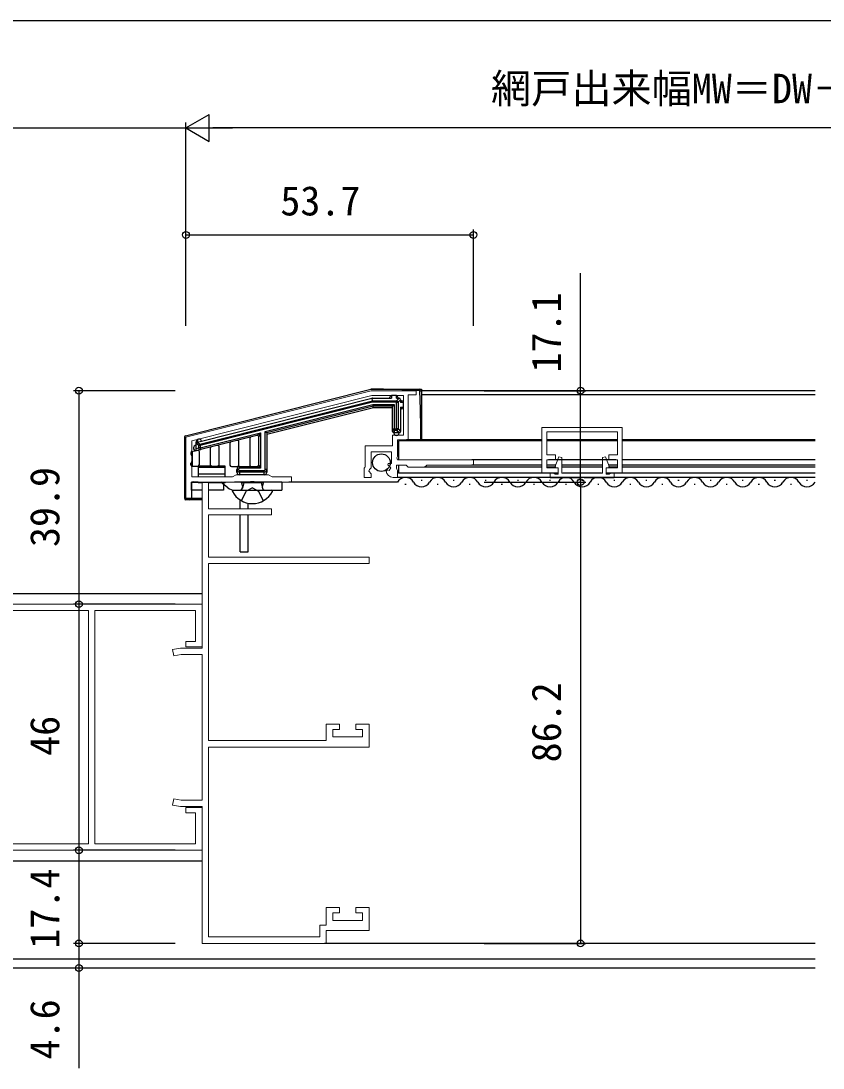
# Model space of a CAD drawing. Units: millimetres, scale not verified. Extents: x -524 to 526, y -338 to 334.
# Drawn here: x 52.5 to 202.3, y -183.7 to 12 of the extents above; entities that cross this region are included whole.
import ezdxf
from ezdxf.enums import TextEntityAlignment as Align

# ---------------------------------------------------------------- set-up
doc = ezdxf.new("R2010")
doc.units = ezdxf.units.MM
doc.header["$LTSCALE"] = 2
doc.layers.add('0-2_YKK_11', color=1, linetype='Continuous', lineweight=18)
for name, color, linetype in [('0-3_YKK_12', 2, 'Continuous'), ('0-4_YKK_13', 4, 'Continuous'), ('0-6_YKK_D', 6, 'Continuous')]:
    doc.layers.add(name, color=color, linetype=linetype)
doc.styles.add('ＭＳ ゴシック', font='')
doc.styles.get('ＭＳ ゴシック').set_extended_font_data('MS Gothic')

msp = doc.modelspace()

# ---------------------------------------------------------------- linework, layer by layer
at = {"layer": '0-2_YKK_11', "color": 7}
for points in [[(83.311, -65.8), (117.911, -57.1), (126.311, -57.1), (126.311, -57.9), (124.811, -57.9), (124.811, -66.3), (122.811, -66.3), (122.811, -69.4), (122.691, -69.64), (122.811, -70), (137.011, -70), (137.011, -71), (128.311, -71), (127.911, -71.4), (124.811, -71.4), (124.411, -71), (122.611, -71), (122.611, -71.6), (122.691, -71.76), (122.811, -72), (122.811, -73.3), (122.006, -73.3)], [(120.712, -72.118), (120.963, -71.907), (121.282, -71.992), (121.552, -71.524), (120.987, -70.959), (121.094, -70.7), (121.711, -70.7), (121.711, -68.5), (117.911, -68.5), (117.911, -71.5), (117.611, -71.8), (117.458, -72.129), (117.911, -72.669), (117.911, -73.3), (116.611, -73.3), (116.611, -71.6), (116.711, -71.427), (116.811, -71.254), (116.811, -67.4), (121.911, -67.4), (121.911, -65.4), (123.911, -65.4), (123.911, -58), (118.022, -58), (84.411, -66.452), (84.411, -68.342), (84.291, -68.525), (84.291, -69.075), (84.411, -69.258), (84.411, -70.342), (84.291, -70.525), (84.291, -71.075), (84.411, -71.258), (84.411, -73.2), (92.018, -73.2), (92.711, -72.8), (98.711, -72.8), (99.404, -73.2), (103.011, -73.2), (103.011, -74.2)], [(103.011, -74.2), (96.169, -74.2), (95.986, -74.08), (95.436, -74.08), (95.253, -74.2), (84.911, -74.2), (84.671, -74.08), (84.311, -74.2), (84.311, -77.2), (83.311, -77.2), (83.311, -65.8)], [(87.511, -159.2), (87.511, -123.7), (117.511, -123.7), (117.511, -119.4), (115.011, -119.4), (115.011, -120.4), (116.311, -120.4), (116.311, -121.8), (110.711, -121.8), (110.711, -120.4), (112.011, -120.4), (112.011, -119.4), (109.511, -119.4), (109.511, -122.5), (87.511, -122.5), (87.511, -89.4), (117.511, -89.4), (117.511, -88.2), (87.511, -88.2), (87.511, -80.3), (99.311, -80.3), (99.311, -79.2), (87.511, -79.2), (87.511, -74.2), (86.311, -74.2), (86.311, -105.2), (82.311, -105.2), (80.807, -105.465), (81.015, -106.647), (82.416, -106.4), (86.311, -106.4), (86.311, -133.6), (82.416, -133.6), (81.015, -133.353), (80.807, -134.535), (82.311, -134.8), (86.311, -134.8), (86.311, -160.4), (109.511, -160.4), (109.511, -158)], [(-8.689, -97), (86.311, -97), (86.311, -105), (83.311, -105), (83.311, -104), (85.111, -104), (85.111, -98.2), (66.311, -98.2), (66.311, -141.8), (85.111, -141.8), (85.111, -136), (83.311, -136), (83.311, -135), (86.311, -135), (86.311, -143), (3.811, -143)], [(109.511, -158), (117.511, -158), (117.511, -153.7), (115.011, -153.7), (115.011, -154.7), (116.311, -154.7), (116.311, -156.1), (110.711, -156.1), (110.711, -154.7), (112.011, -154.7), (112.011, -153.7), (109.511, -153.7), (109.511, -157), (108.311, -157), (108.311, -159.2), (87.511, -159.2)]]:
    msp.add_lwpolyline(points, dxfattribs=at)
for points in [[(149.811, -64), (164.811, -64), (164.811, -72.5), (161.811, -72.5), (161.811, -71.5), (163.911, -71.5), (163.911, -70), (162.311, -70), (162.311, -69.1), (163.911, -69.1), (163.911, -64.8), (150.711, -64.8), (150.711, -69.1), (152.311, -69.1), (152.311, -70), (150.711, -70), (150.711, -71.5), (152.811, -71.5), (152.811, -72.5), (149.811, -72.5)], [(153.511, -72.5), (161.111, -72.5), (161.111, -69.557), (161.692, -69.454), (162.395, -71.387), (161.811, -71.6), (161.811, -72.7), (162.364, -72.7), (162.538, -72.6), (162.711, -72.5), (163.311, -72.5), (163.311, -73.4), (157.769, -73.4), (157.586, -73.28), (157.036, -73.28), (156.853, -73.4), (151.311, -73.4), (151.311, -72.5), (151.911, -72.5), (152.084, -72.6), (152.257, -72.7), (152.811, -72.7), (152.811, -71.6), (152.226, -71.387), (152.93, -69.454), (153.511, -69.557)], [(65.111, -98.2), (7.411, -98.2), (7.411, -141.8), (65.111, -141.8)]]:
    msp.add_lwpolyline(points, close=True, dxfattribs=at)
msp.add_arc((122.006, -72), 1.3, 185.2159, 270.00002, dxfattribs=at)
at = {"layer": '0-3_YKK_12'}
for p, q in [((200.811, -57.1), (127.311, -57.1)), ((200.811, -57.9), (127.311, -57.9)), ((123.011, -66.5), (123.011, -70)), ((149.811, -66.5), (123.011, -66.5)), ((149.811, -66.3), (124.511, -66.3)), ((163.911, -66.3), (150.711, -66.3)), ((163.911, -66.5), (150.711, -66.5)), ((200.811, -66.3), (164.811, -66.3)), ((200.811, -66.5), (164.811, -66.5)), ((149.811, -70), (136.711, -70)), ((163.611, -70), (151.011, -70)), ((200.811, -70), (164.811, -70)), ((123.011, -71), (123.011, -72.5)), ((149.811, -71.4), (127.787, -71.4)), ((149.811, -71), (136.711, -71)), ((152.367, -71), (150.711, -71)), ((152.38, -71.4), (150.787, -71.4)), ((161.111, -71), (153.511, -71)), ((161.111, -71.4), (153.511, -71.4)), ((163.834, -71.4), (162.241, -71.4)), ((163.911, -71), (162.254, -71)), ((200.811, -71), (164.811, -71)), ((200.811, -71.4), (164.811, -71.4)), ((122.8, -74.2), (102.511, -74.2)), ((200.811, -73.3), (122.811, -73.3)), ((152.811, -72.5), (123.011, -72.5)), ((127.211, -73.8), (127.411, -73.8)), ((133.211, -73.8), (133.411, -73.8)), ((139.211, -73.8), (139.411, -73.8)), ((145.211, -73.8), (145.411, -73.8)), ((151.211, -73.8), (151.411, -73.8)), ((160.911, -72.5), (153.711, -72.5)), ((157.211, -73.8), (157.411, -73.8)), ((200.811, -72.5), (161.811, -72.5)), ((163.211, -73.8), (163.411, -73.8)), ((169.211, -73.8), (169.411, -73.8)), ((175.211, -73.8), (175.411, -73.8)), ((181.211, -73.8), (181.411, -73.8)), ((187.211, -73.8), (187.411, -73.8)), ((193.211, -73.8), (193.411, -73.8)), ((199.211, -73.8), (199.411, -73.8)), ((124.211, -74.56), (124.411, -74.56)), ((130.211, -74.56), (130.411, -74.56)), ((136.211, -74.56), (136.411, -74.56)), ((142.211, -74.56), (142.411, -74.56)), ((148.211, -74.56), (148.411, -74.56)), ((154.211, -74.56), (154.411, -74.56)), ((160.211, -74.56), (160.411, -74.56)), ((166.211, -74.56), (166.411, -74.56)), ((172.211, -74.56), (172.411, -74.56)), ((178.211, -74.56), (178.411, -74.56)), ((184.211, -74.56), (184.411, -74.56)), ((190.211, -74.56), (190.411, -74.56)), ((196.211, -74.56), (196.411, -74.56)), ((-12.989, -95), (86.311, -95)), ((86.311, -145), (9.311, -145)), ((200.811, -160.4), (109.211, -160.4)), ((200.811, -163.37), (-12.689, -163.37)), ((200.811, -165), (-12.989, -165))]:
    msp.add_line(p, q, dxfattribs=at)
for centre, start, end in [((124.311, -75.019), 29.20254, 151.5586), ((127.311, -73.342), 209.20254, 330.79746), ((130.311, -75.019), 29.20254, 150.79746), ((133.311, -73.342), 209.20254, 330.79746), ((136.311, -75.019), 29.20254, 150.79746), ((139.311, -73.342), 209.20254, 330.79746), ((142.311, -75.019), 29.20254, 150.79746), ((145.311, -73.342), 209.20254, 330.79746), ((148.311, -75.019), 29.20254, 150.79746), ((151.311, -73.342), 209.20254, 330.79746), ((154.311, -75.019), 29.20254, 150.79746), ((157.311, -73.342), 209.20254, 330.79746), ((160.311, -75.019), 29.20254, 150.79746), ((163.311, -73.342), 209.20254, 330.79746), ((166.311, -75.019), 29.20254, 150.79746), ((169.311, -73.342), 209.20254, 330.79746), ((172.311, -75.019), 29.20254, 150.79746), ((175.311, -73.342), 209.20254, 330.79746), ((178.311, -75.019), 29.20254, 150.79746), ((181.311, -73.342), 209.20254, 330.79746), ((184.311, -75.019), 29.20254, 150.79746), ((187.311, -73.342), 209.20254, 330.79746), ((190.311, -75.019), 29.20254, 150.79746), ((193.311, -73.342), 209.20254, 330.79746), ((196.311, -75.019), 29.20254, 150.79746), ((199.311, -73.342), 209.20254, 330.79746)]:
    msp.add_arc(centre, 1.718, start, end, dxfattribs=at)
at = {"layer": '0-4_YKK_13'}
for p, q in [((83.238, -65.509), (117.838, -56.809)), ((85.438, -66.709), (118.048, -58.509)), ((118.143, -58.973), (118.084, -58.502)), ((118.121, -58.5), (121.711, -58.5)), ((121.411, -58.5), (121.411, -58.3)), ((122.611, -58), (121.711, -58)), ((121.711, -58), (121.711, -58.5)), ((122.611, -58.5), (122.611, -58)), ((122.611, -58.5), (123.111, -58.5)), ((122.639, -58.973), (123.112, -58.5)), ((122.911, -58.3), (122.911, -58.5)), ((127.011, -57.1), (127.011, -56.8)), ((127.011, -57.1), (127.311, -57.1)), ((127.311, -57.1), (127.311, -66.3)), ((85.91, -67.078), (118.143, -58.973)), ((118.18, -59.272), (85.982, -67.368)), ((98.111, -64.76), (118.233, -59.7)), ((118.27, -60), (98.411, -64.994)), ((118.307, -60.3), (98.411, -65.303)), ((118.143, -58.973), (122.639, -58.973)), ((122.639, -59.272), (118.18, -59.272)), ((118.233, -59.7), (122.211, -59.7)), ((121.911, -60.3), (118.307, -60.3)), ((122.211, -59.7), (122.211, -64.229)), ((122.639, -59.272), (122.639, -58.973)), ((122.639, -64.229), (122.639, -59.272)), ((123.411, -58.799), (122.938, -59.272)), ((123.411, -58.8), (123.411, -59.3)), ((123.411, -59), (123.611, -59)), ((123.911, -59.3), (123.411, -59.3)), ((123.411, -60.2), (123.411, -64.7)), ((123.411, -60.2), (123.911, -60.2)), ((123.611, -60.5), (123.411, -60.5)), ((123.911, -60.2), (123.911, -59.3)), ((121.911, -64.7), (121.911, -64.229)), ((121.911, -64.229), (122.211, -64.229)), ((122.211, -64.229), (122.639, -64.229)), ((122.211, -64.527), (122.211, -65)), ((122.639, -64.527), (122.639, -64.229)), ((123.112, -65), (122.639, -64.527)), ((122.938, -64.229), (123.411, -64.702)), ((83.011, -65.8), (83.011, -77.2)), ((85.438, -66.221), (85.438, -66.709)), ((85.982, -67.809), (97.211, -64.986)), ((96.538, -65.465), (86.056, -68.1)), ((95.211, -66.032), (95.211, -71)), ((96.911, -71), (96.911, -65.756)), ((97.211, -64.986), (97.211, -71.6)), ((98.111, -71.828), (98.111, -64.76)), ((98.411, -64.994), (98.411, -71.828)), ((123.111, -65), (122.211, -65)), ((127.311, -66.032), (127.201, -66.032)), ((85.211, -68.313), (84.414, -68.513)), ((85.211, -67), (85.211, -66.64)), ((85.684, -67.368), (85.211, -66.999)), ((85.211, -67.928), (85.211, -67)), ((85.211, -67.928), (85.684, -67.809)), ((86.056, -68.1), (85.211, -68.313)), ((85.437, -66.709), (85.91, -67.078)), ((85.982, -67.368), (85.684, -67.368)), ((85.684, -67.809), (85.684, -67.368)), ((85.982, -67.809), (85.684, -67.809)), ((85.982, -67.368), (85.982, -67.809)), ((87.811, -67.893), (87.811, -70.9)), ((89.511, -70.9), (89.511, -67.616)), ((91.511, -66.962), (91.511, -71)), ((93.211, -71), (93.211, -66.686)), ((84.187, -68.801), (84.185, -68.998)), ((84.489, -68.494), (84.466, -71.2)), ((85.811, -70.9), (85.811, -68.547)), ((84.171, -70.62), (84.168, -70.898)), ((84.468, -71.2), (85.511, -71.2)), ((88.111, -71.2), (85.611, -71.2)), ((85.611, -71.2), (85.611, -71.453)), ((88.111, -71.2), (89.211, -71.2)), ((90.611, -71.2), (89.211, -71.2)), ((90.611, -71.453), (90.611, -71.2)), ((90.611, -72.724), (90.611, -71.453)), ((91.811, -71.3), (92.911, -71.3)), ((92.811, -71.828), (92.811, -71.8)), ((93.111, -71.8), (92.811, -71.8)), ((92.811, -72.3), (92.811, -71.828)), ((92.811, -71.828), (93.111, -71.828)), ((93.311, -71.3), (92.911, -71.3)), ((93.111, -71.8), (93.111, -71.828)), ((93.311, -71.3), (96.611, -71.3)), ((93.311, -71.6), (93.311, -71.3)), ((97.211, -71.6), (93.311, -71.6)), ((93.311, -72.029), (97.911, -72.029)), ((93.311, -72.327), (93.311, -72.8)), ((97.911, -72.327), (97.911, -72.029)), ((97.911, -72.8), (97.911, -72.327)), ((98.411, -71.828), (98.111, -71.828)), ((98.411, -71.828), (98.411, -72.3)), ((84.311, -74.2), (84.311, -77.2)), ((85.611, -74.2), (84.311, -74.2)), ((85.611, -72.724), (85.611, -73.2)), ((90.611, -72.724), (85.611, -72.724)), ((85.611, -74.2), (85.611, -74.353)), ((86.349, -74.353), (85.611, -74.353)), ((90.611, -74.353), (87.472, -74.353)), ((91.129, -75.259), (89.832, -74.208)), ((90.611, -73.2), (90.611, -72.724)), ((90.611, -74.353), (90.611, -74.2)), ((101.211, -74.205), (92.388, -74.205)), ((97.911, -72.8), (93.311, -72.8)), ((93.711, -74.305), (93.711, -74.205)), ((97.711, -74.305), (93.711, -74.305)), ((93.711, -74.305), (93.855, -75.117)), ((94.09, -74.305), (93.85, -75.32)), ((94.09, -74.305), (94.09, -74.205)), ((97.332, -74.305), (97.332, -74.205)), ((97.332, -74.305), (97.572, -75.32)), ((97.711, -74.305), (97.566, -75.117)), ((97.711, -74.305), (97.711, -74.205)), ((101.211, -74.205), (101.211, -75.705)), ((92.115, -75.705), (99.307, -75.705)), ((92.388, -75.705), (101.211, -75.705)), ((93.661, -77.67), (94.566, -75.855)), ((95.711, -75.246), (94.566, -75.855)), ((95.711, -75.246), (96.856, -75.855)), ((97.761, -77.67), (96.856, -75.855)), ((83.011, -77.2), (84.311, -77.2)), ((84.011, -77.5), (83.311, -77.5)), ((86.311, -77.5), (84.011, -77.5)), ((84.311, -77.2), (86.311, -77.2)), ((93.411, -79.205), (93.411, -77.519)), ((94.911, -79.205), (94.911, -78.128)), ((93.411, -87.205), (93.411, -80.408)), ((94.911, -87.205), (94.911, -80.408)), ((93.411, -87.205), (94.911, -87.205))]:
    msp.add_line(p, q, dxfattribs=at)
for points in [[(117.911, -56.8), (127.011, -56.8), (127.311, -56.8), (127.311, -57.1)], [(127.205, -66.3), (127.167, -63.964), (127.1, -60.532), (127.011, -57.1)], [(118.18, -59.272), (118.173, -59.217), (118.166, -59.164), (118.16, -59.114), (118.155, -59.07), (118.15, -59.033), (118.147, -59.004), (118.144, -58.984), (118.143, -58.973)], [(118.27, -60), (118.269, -59.994), (118.267, -59.977), (118.264, -59.95), (118.259, -59.912), (118.253, -59.867), (118.247, -59.815), (118.24, -59.759), (118.233, -59.7)], [(121.911, -64.229), (121.911, -60), (118.27, -60)], [(118.307, -60.3), (118.3, -60.242), (118.293, -60.185), (118.286, -60.133), (118.281, -60.088), (118.276, -60.051), (118.273, -60.023), (118.271, -60.006), (118.27, -60)], [(121.911, -60), (121.917, -59.994), (121.934, -59.977), (121.961, -59.95), (121.999, -59.912), (122.044, -59.867), (122.096, -59.815), (122.152, -59.759), (122.211, -59.7)], [(122.639, -59.272), (122.938, -59.272), (122.938, -64.229), (122.639, -64.229)], [(122.639, -64.527), (122.211, -64.527), (122.211, -64.229)], [(96.538, -65.465), (96.551, -65.455), (96.589, -65.428), (96.651, -65.384), (96.735, -65.324), (96.837, -65.252), (96.953, -65.169), (97.08, -65.079), (97.211, -64.986)], [(97.211, -64.986), (97.152, -65.136), (97.096, -65.28), (97.044, -65.414), (96.999, -65.53), (96.961, -65.626), (96.934, -65.697), (96.917, -65.741), (96.911, -65.756)], [(98.411, -64.994), (98.405, -64.989), (98.388, -64.976), (98.36, -64.954), (98.323, -64.925), (98.278, -64.89), (98.226, -64.849), (98.169, -64.805), (98.111, -64.76)], [(85.211, -68.313), (85.177, -68.312), (85.211, -68.303), (85.211, -67.928)], [(85.982, -67.368), (85.969, -67.314), (85.956, -67.263), (85.944, -67.215), (85.933, -67.172), (85.924, -67.136), (85.917, -67.108), (85.912, -67.088), (85.91, -67.078)], [(85.982, -67.809), (85.997, -67.866), (86.01, -67.921), (86.023, -67.971), (86.034, -68.015), (86.043, -68.051), (86.05, -68.078), (86.054, -68.095), (86.056, -68.1)], [(90.611, -71.453), (85.611, -71.453), (85.611, -72.724)], [(97.911, -72.327), (93.311, -72.327), (93.311, -72.029)], [(97.211, -71.6), (97.094, -71.542), (96.981, -71.485), (96.878, -71.433), (96.787, -71.388), (96.712, -71.351), (96.657, -71.323), (96.622, -71.306), (96.611, -71.3)], [(96.911, -71), (96.917, -71.012), (96.934, -71.046), (96.961, -71.101), (96.999, -71.176), (97.044, -71.267), (97.096, -71.371), (97.152, -71.483), (97.211, -71.6)], [(86.311, -75.7), (84.311, -75.7), (84.311, -74.2), (90.311, -74.2), (90.311, -75.7), (87.511, -75.7)]]:
    msp.add_lwpolyline(points, dxfattribs=at)
msp.add_circle((119.811, -70.551), 1.65, dxfattribs=at)
for centre, radius, start, end in [((117.911, -57.1), 0.3, 90, 104.11414), ((113.824, -318.938), 262.17, 87.11684, 89.10678), ((118.121, -58.8), 0.3, 97.05707, 104.11414), ((118.121, -58.8), 0.3, 90, 97.05707), ((121.711, -58.3), 0.3, 90, 180), ((122.611, -58.3), 0.3, 0, 90), ((123.111, -58.8), 0.3, 89.71635, 90), ((123.111, -58.8), 0.3, 0.28365, 89.71635), ((127.011, -57.1), 0.3, 359.99999, 89.99994), ((122.636, -59.275), 0.302, 0.66164, 89.33836), ((123.111, -58.8), 0.3, 0, 0.28365), ((123.611, -59.3), 0.3, 0, 90), ((123.611, -60.2), 0.3, 270, 0), ((122.21, -64.228), 0.299, 180.14298, 270.14205), ((122.636, -64.225), 0.302, 270.66164, 359.33836), ((83.311, -65.8), 0.3, 104.11414, 180), ((85.711, -66.64), 0.5, 123.04092, 180.00059), ((85.711, -66.64), 0.5, 14.11414, 123.04153), ((92.911, -66.686), 0.3, 0, 104.11414), ((95.511, -66.032), 0.3, 104.11414, 180), ((96.611, -65.756), 0.3, 0, 104.11414), ((122.211, -64.7), 0.3, 180, 270), ((122.661, -65), 0.5, 179.51951, 0.48049), ((123.111, -64.7), 0.3, 270, 270.28365), ((123.111, -64.7), 0.3, 270.28365, 359.71635), ((123.111, -64.7), 0.3, 359.71635, 0), ((85.211, -67.813), 0.5, 90, 266.13174), ((85.511, -67), 0.3, 104.33551, 179.77863), ((85.511, -67), 0.3, 179.77863, 180), ((85.511, -67), 0.3, 104.11414, 104.33551), ((85.511, -68.547), 0.3, 0, 104.11414), ((85.983, -67.809), 0.3, 179.97899, 283.91306), ((85.986, -67.37), 0.302, 104.60406, 179.50982), ((88.111, -67.893), 0.3, 104.11414, 180), ((89.211, -67.616), 0.3, 0, 104.11414), ((91.811, -66.962), 0.3, 104.11414, 180), ((84.487, -68.804), 0.3, 104.11414, 179.5), ((84.468, -70.9), 0.3, 179.5, 198.85644), ((84.468, -70.9), 0.3, 256.72028, 270), ((85.511, -70.9), 0.3, 270, 0), ((88.111, -70.9), 0.3, 180, 270), ((89.211, -70.9), 0.3, 270, 0), ((91.811, -71), 0.3, 180, 270), ((93.311, -71.8), 0.5, 90, 180), ((93.311, -72.3), 0.5, 180, 270), ((92.911, -71), 0.3, 270, 0), ((93.311, -71.8), 0.2, 90, 180), ((95.511, -71), 0.3, 180, 270), ((96.611, -71), 0.3, 270, 0), ((97.911, -72.3), 0.5, 270, 0), ((92.388, -73.705), 2, 231, 270), ((92.115, -75.859), 0.154, 90, 207.28096), ((95.711, -74.005), 4.2, 207.28096, 332.71904), ((93.363, -75.205), 0.5, 270, 10.09096), ((98.059, -75.205), 0.5, 169.90904, 270), ((99.307, -75.859), 0.154, 332.71904, 90), ((83.311, -77.2), 0.3, 180, 270), ((84.011, -77.2), 0.3, 270, 0)]:
    msp.add_arc(centre, radius, start, end, dxfattribs=at)
for centre, major_axis, ratio, start_param, end_param in [((93.311, -71.828), (0.5, 0), 0.999017, 3.1415927, 4.712389), ((93.311, -71.828), (0, 0.201), 0.995037, 1.5707963, 3.1415927), ((97.911, -71.828), (0.5, 0), 0.999017, 4.712389, 6.2831853), ((97.911, -71.828), (0, -0.201), 0.995037, 6.2831853, 7.8539816)]:
    msp.add_ellipse(centre, major_axis=major_axis, ratio=ratio, start_param=start_param, end_param=end_param, dxfattribs=at)
at = {"layer": '0-6_YKK_D'}
for p, q in [((416.311, 12), (-3.689, 12)), ((83.311, -8), (87.641, -5.5)), ((87.641, -10.5), (87.641, -5.5)), ((83.311, -45), (83.311, -7)), ((83.311, -45), (83.311, -7)), ((-8.689, -8), (83.311, -8)), ((83.311, -8), (87.641, -10.5)), ((83.311, -8), (91.971, -8)), ((316.311, -8), (88.311, -8)), ((83.311, -45), (83.311, -27)), ((137.011, -45), (137.011, -27)), ((83.311, -28), (137.011, -28)), ((81.311, -57.1), (62.311, -57.1)), ((63.311, -57.1), (63.311, -97)), ((139.011, -57.1), (158.011, -57.1)), ((139.011, -74.2), (158.011, -74.2)), ((139.011, -74.2), (158.011, -74.2)), ((157.011, -74.2), (157.011, -160.4)), ((81.311, -97), (62.311, -97)), ((81.311, -97), (62.311, -97)), ((63.311, -97), (63.311, -143)), ((81.311, -143), (62.311, -143)), ((81.311, -143), (62.311, -143)), ((63.311, -143), (63.311, -160.4)), ((81.311, -160.4), (62.311, -160.4)), ((81.311, -160.4), (62.311, -160.4)), ((139.011, -160.4), (158.011, -160.4)), ((81.311, -165), (62.311, -165))]:
    msp.add_line(p, q, dxfattribs=at)
for points in [[(157.011, -74.2), (157.011, -57.1), (157.011, -35.167)], [(63.311, -160.4), (63.311, -165), (63.311, -183.695)]]:
    msp.add_lwpolyline(points, dxfattribs=at)
for centre in [(83.311, -28), (137.011, -28), (63.311, -57.1), (157.011, -57.1), (157.011, -74.2), (157.011, -74.2), (63.311, -97), (63.311, -97), (63.311, -143), (63.311, -143), (63.311, -160.4), (63.311, -160.4), (157.011, -160.4), (63.311, -165)]:
    msp.add_circle(centre, 0.637, dxfattribs=at)

# ---------------------------------------------------------------- texts
at = {"layer": '0-6_YKK_D', "style": 'ＭＳ ゴシック'}
for s, p in [('網戸出来幅MW＝DW－192', (140.287, -5.02)), ('53.7', (100.935, -26))]:
    msp.add_text(s, height=5.499, dxfattribs=at).set_placement(p, align=Align.BOTTOM_LEFT)
for s, p in [('17.1', (155.011, -53.701)), ('39.9', (61.311, -86.319)), ('86.2', (155.011, -126.569)), ('46', (61.311, -125.348)), ('17.4', (61.311, -161.395)), ('4.6', (61.311, -182.079))]:
    msp.add_text(s, height=5.499, rotation=90, dxfattribs=at).set_placement(p, align=Align.BOTTOM_LEFT)

doc.saveas('drawing.dxf')
